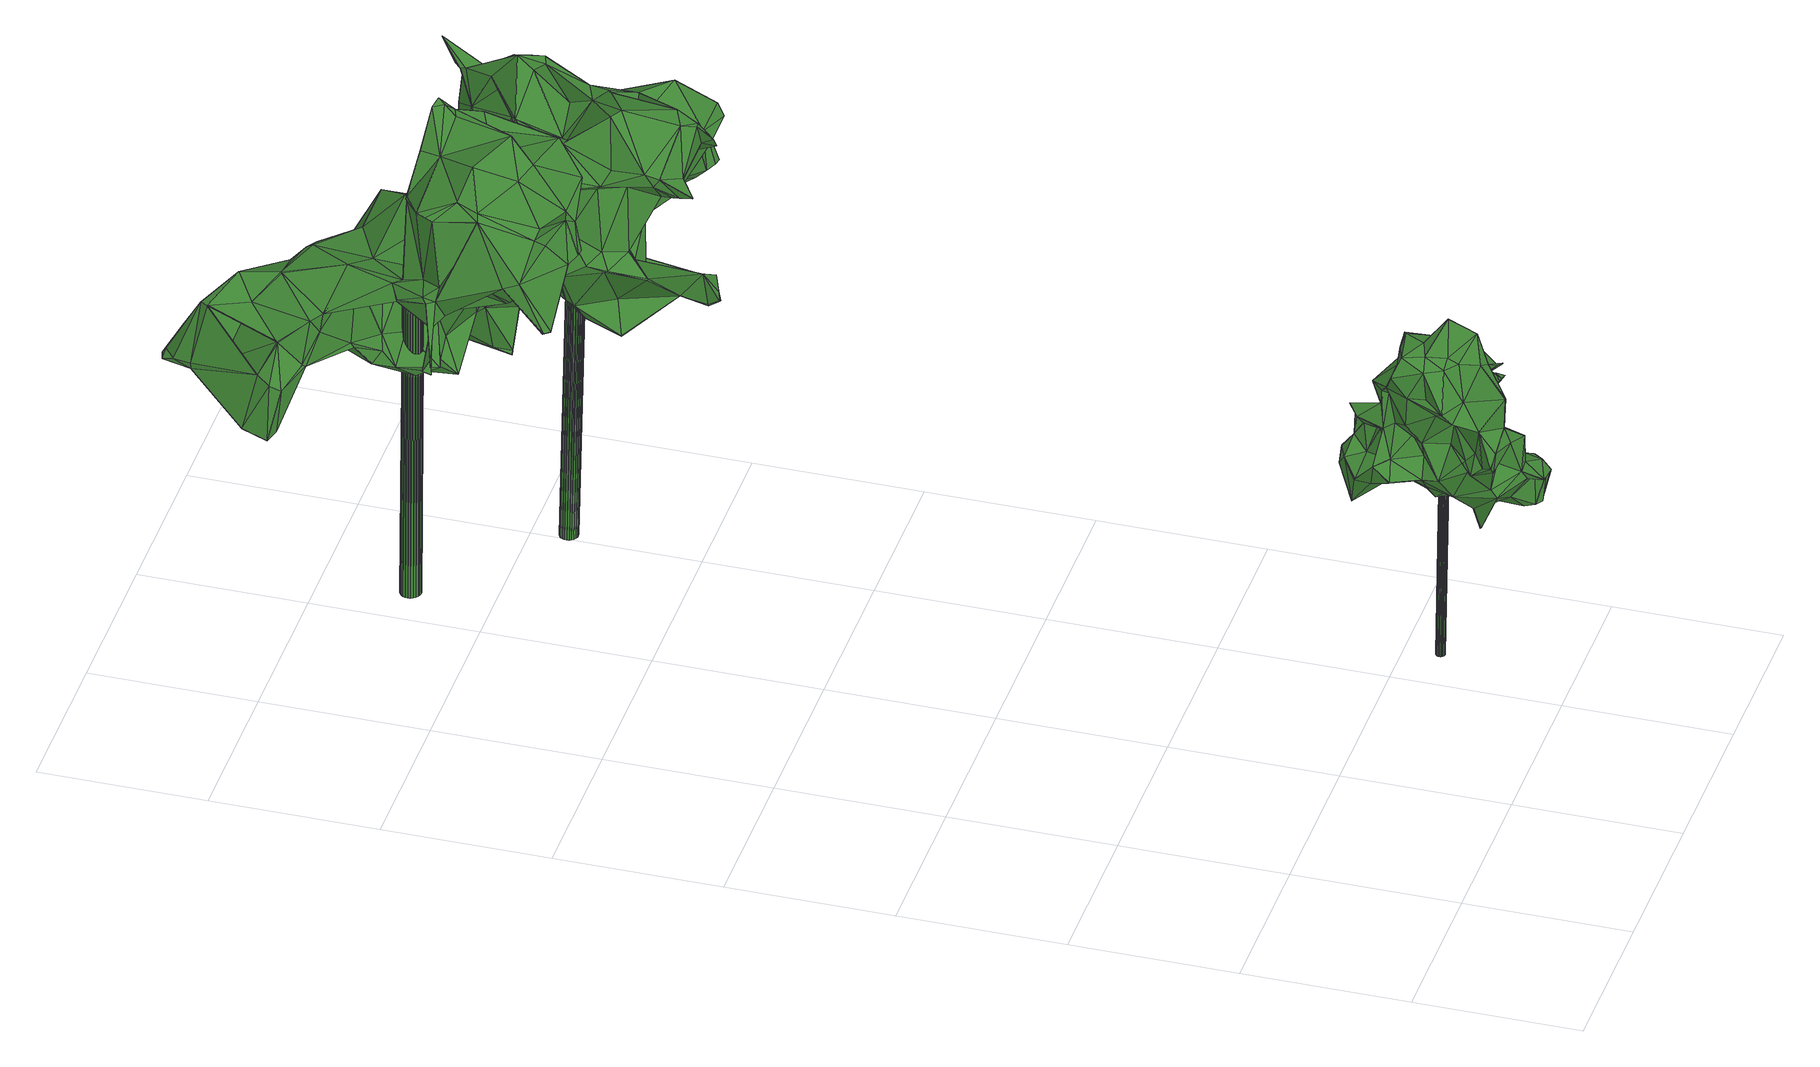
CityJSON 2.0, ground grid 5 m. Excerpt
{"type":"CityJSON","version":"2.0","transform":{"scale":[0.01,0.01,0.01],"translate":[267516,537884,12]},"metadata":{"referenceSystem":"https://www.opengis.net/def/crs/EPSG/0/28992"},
"CityObjects":{
"tree1":{"type":"SolitaryVegetationObject","attributes":{"gtid":311,"crown_width_m":5.41,"crown_median_z":21.06,"crown_r50_m":0.284,"crown_porosity":0.919,"trunk_H_m":7.53,"trunk_DBH_m":0.263,"trunk_radius_m":0.132,"trunk_base_height_m":13.53,"original_gtid":"311"},"geometry":[{"type":"Solid","lod":"3","boundaries":[[[[0,1,2]],[[3,4,5]],[[6,7,3]],[[8,9,10]],[[11,12,13]],[[14,15,16]],[[17,18,19]],[[20,21,22]],[[23,24,25]],[[23,25,26]],[[27,28,29]],[[30,31,32]],[[33,34,35]],[[36,37,38]],[[39,40,41]],[[42,43,44]],[[13,45,46]],[[33,35,47]],[[48,49,50]],[[51,12,11]],[[52,53,54]],[[55,56,57]],[[58,59,60]],[[58,60,61]],[[62,63,64]],[[65,63,62]],[[66,67,68]],[[69,68,61]],[[67,61,68]],[[70,1,49]],[[71,10,9]],[[71,9,72]],[[70,73,1]],[[74,75,76]],[[77,78,79]],[[80,81,82]],[[56,83,57]],[[84,85,86]],[[87,59,58]],[[88,89,90]],[[52,13,53]],[[46,45,21]],[[38,47,91]],[[92,8,10]],[[93,16,52]],[[94,26,25]],[[95,96,97]],[[98,99,100]],[[101,30,102]],[[46,103,11]],[[19,104,27]],[[105,106,107]],[[30,32,87]],[[108,109,110]],[[111,104,19]],[[112,113,4]],[[114,4,113]],[[25,115,94]],[[77,116,92]],[[3,117,6]],[[18,111,19]],[[118,119,120]],[[121,122,123]],[[120,124,125]],[[95,126,127]],[[15,52,16]],[[53,13,12]],[[128,26,129]],[[91,130,131]],[[11,13,46]],[[132,133,36]],[[134,119,118]],[[2,135,19]],[[136,137,138]],[[48,120,125]],[[139,119,140]],[[134,140,119]],[[141,100,4]],[[91,131,38]],[[142,138,143]],[[21,45,144]],[[47,130,91]],[[47,35,130]],[[145,146,147]],[[148,59,32]],[[38,56,105]],[[149,139,64]],[[105,56,106]],[[55,106,56]],[[150,70,124]],[[94,129,26]],[[108,129,94]],[[143,138,151]],[[71,152,10]],[[15,153,13]],[[120,48,118]],[[148,154,155]],[[156,32,31]],[[107,106,136]],[[157,5,90]],[[2,27,158]],[[90,89,159]],[[154,67,160]],[[123,161,162]],[[162,132,123]],[[163,20,164]],[[92,165,77]],[[69,61,151]],[[27,2,19]],[[143,151,60]],[[143,60,142]],[[19,135,17]],[[125,166,48]],[[49,167,168]],[[127,169,95]],[[127,6,169]],[[49,166,125]],[[170,0,171]],[[170,171,142]],[[35,34,172]],[[2,73,135]],[[163,173,174]],[[173,81,174]],[[42,41,43]],[[96,117,97]],[[175,34,28]],[[65,62,146]],[[66,176,51]],[[177,33,178]],[[33,47,178]],[[17,135,73]],[[40,116,179]],[[180,181,182]],[[165,49,168]],[[48,166,49]],[[183,184,149]],[[183,18,184]],[[185,23,186]],[[185,186,187]],[[90,5,188]],[[128,189,186]],[[131,83,38]],[[56,38,83]],[[113,78,190]],[[92,116,8]],[[191,192,193]],[[172,102,58]],[[87,58,102]],[[174,194,108]],[[93,61,67]],[[195,196,76]],[[74,76,196]],[[74,196,195]],[[62,152,197]],[[184,198,199]],[[134,118,10]],[[83,131,68]],[[128,129,200]],[[201,200,129]],[[83,68,69]],[[111,202,203]],[[87,32,59]],[[149,184,139]],[[199,139,184]],[[130,68,131]],[[40,204,88]],[[89,88,204]],[[123,122,205]],[[57,136,55]],[[97,117,206]],[[207,208,209]],[[94,109,108]],[[70,210,17]],[[154,160,211]],[[148,32,212]],[[148,212,213]],[[212,15,213]],[[15,212,153]],[[112,7,206]],[[5,157,117]],[[214,206,117]],[[84,215,174]],[[115,109,94]],[[7,171,97]],[[168,216,165]],[[144,22,21]],[[107,136,121]],[[121,132,107]],[[139,199,119]],[[165,216,77]],[[57,137,136]],[[21,20,193]],[[24,217,218]],[[72,219,152]],[[3,7,112]],[[3,112,4]],[[18,202,111]],[[220,173,164]],[[12,176,53]],[[148,142,60]],[[148,60,59]],[[95,97,221]],[[173,220,197]],[[168,222,216]],[[170,222,168]],[[203,202,223]],[[84,86,215]],[[165,50,49]],[[169,6,96]],[[95,169,96]],[[224,225,72]],[[76,11,103]],[[203,223,226]],[[41,99,43]],[[227,211,228]],[[6,117,96]],[[87,102,30]],[[42,39,41]],[[97,171,221]],[[15,13,52]],[[197,220,32]],[[5,117,3]],[[229,44,43]],[[51,176,12]],[[154,14,67]],[[148,14,154]],[[55,136,106]],[[157,90,159]],[[26,128,186]],[[182,211,217]],[[230,186,189]],[[230,189,98]],[[186,23,26]],[[84,174,81]],[[32,156,197]],[[44,128,201]],[[70,150,198]],[[162,161,231]],[[128,44,189]],[[175,28,232]],[[126,233,127]],[[136,233,121]],[[179,116,77]],[[92,50,165]],[[10,234,134]],[[62,234,10]],[[123,132,121]],[[223,147,156]],[[223,202,235]],[[76,103,236]],[[215,42,201]],[[86,42,215]],[[224,237,225]],[[39,42,86]],[[127,238,6]],[[123,158,161]],[[41,40,88]],[[100,99,88]],[[41,88,99]],[[162,231,178]],[[228,160,239]],[[111,232,104]],[[191,240,192]],[[201,128,200]],[[203,175,232]],[[203,232,111]],[[2,158,123]],[[139,140,64]],[[151,137,69]],[[178,133,162]],[[105,107,36]],[[83,69,137]],[[58,68,130]],[[130,172,58]],[[93,68,58]],[[93,58,61]],[[176,66,68]],[[176,68,93]],[[172,34,175]],[[199,198,150]],[[22,144,220]],[[120,150,124]],[[241,242,158]],[[24,23,185]],[[125,124,70]],[[190,180,207]],[[6,238,7]],[[121,233,122]],[[45,13,153]],[[45,153,144]],[[178,231,177]],[[205,2,123]],[[227,228,239]],[[103,46,21]],[[130,35,172]],[[205,126,95]],[[185,217,24]],[[209,185,187]],[[242,29,231]],[[243,209,187]],[[18,210,184]],[[66,239,67]],[[133,37,36]],[[115,218,191]],[[14,16,67]],[[93,52,54]],[[83,137,57]],[[10,118,50]],[[10,50,92]],[[17,210,18]],[[222,155,190]],[[222,148,155]],[[222,142,148]],[[214,117,157]],[[114,207,209]],[[51,75,66]],[[93,54,176]],[[176,54,53]],[[163,164,173]],[[84,81,80]],[[84,80,85]],[[190,216,222]],[[209,244,114]],[[4,114,244]],[[127,233,238]],[[136,238,233]],[[151,138,137]],[[64,234,62]],[[193,192,195]],[[173,245,82]],[[163,246,20]],[[174,246,163]],[[224,247,86]],[[203,101,175]],[[149,64,235]],[[149,235,183]],[[209,243,244]],[[243,248,244]],[[210,198,184]],[[205,122,126]],[[126,122,233]],[[220,164,22]],[[105,36,38]],[[97,206,7]],[[38,178,47]],[[242,231,161]],[[191,217,211]],[[221,171,205]],[[221,205,95]],[[222,170,142]],[[175,102,172]],[[136,138,171]],[[136,171,238]],[[142,171,138]],[[238,171,7]],[[119,199,150]],[[182,181,211]],[[2,171,0]],[[205,171,2]],[[85,219,249]],[[85,249,86]],[[242,241,29]],[[27,29,241]],[[211,160,228]],[[215,201,194]],[[215,194,174]],[[132,36,107]],[[39,247,40]],[[116,40,247]],[[116,247,8]],[[48,50,118]],[[193,250,21]],[[195,250,193]],[[103,21,250]],[[201,42,44]],[[170,1,0]],[[202,18,183]],[[22,164,20]],[[173,82,81]],[[32,220,212]],[[249,219,237]],[[249,237,86]],[[86,237,224]],[[212,144,153]],[[203,31,101]],[[39,86,247]],[[101,31,30]],[[101,102,175]],[[140,134,234]],[[140,234,64]],[[85,80,219]],[[235,147,223]],[[70,49,125]],[[88,90,188]],[[88,188,100]],[[202,183,235]],[[15,14,213]],[[73,2,1]],[[251,49,1]],[[251,1,170]],[[17,73,70]],[[4,244,141]],[[114,113,207]],[[190,207,113]],[[212,220,144]],[[29,177,231]],[[33,177,34]],[[34,177,28]],[[177,29,28]],[[72,152,71]],[[10,152,62]],[[251,167,49]],[[170,167,251]],[[170,168,167]],[[213,14,148]],[[203,226,31]],[[93,67,16]],[[162,133,132]],[[191,218,217]],[[31,226,223]],[[223,156,31]],[[178,38,37]],[[108,194,129]],[[201,129,194]],[[192,240,252]],[[98,189,229]],[[44,229,189]],[[229,43,99]],[[229,99,98]],[[61,60,151]],[[252,240,227]],[[227,192,252]],[[227,240,211]],[[191,211,240]],[[197,146,62]],[[147,146,156]],[[145,65,146]],[[156,146,197]],[[193,115,191]],[[25,24,218]],[[25,218,115]],[[178,37,133]],[[27,232,28]],[[104,232,27]],[[72,225,237]],[[72,237,219]],[[247,9,8]],[[247,224,9]],[[72,9,224]],[[235,63,147]],[[145,63,65]],[[145,147,63]],[[235,64,63]],[[206,78,112]],[[206,214,78]],[[113,112,78]],[[209,208,185]],[[180,208,207]],[[180,182,208]],[[217,208,182]],[[217,185,208]],[[211,181,154]],[[241,158,27]],[[154,181,155]],[[155,181,190]],[[180,190,181]],[[210,70,198]],[[179,204,40]],[[100,188,4]],[[5,4,188]],[[216,78,77]],[[230,248,186]],[[157,159,89]],[[190,78,216]],[[110,20,246]],[[110,246,174]],[[243,187,248]],[[186,248,187]],[[89,79,157]],[[89,204,79]],[[179,79,204]],[[219,245,152]],[[197,152,245]],[[77,79,179]],[[197,245,173]],[[157,79,78]],[[214,157,78]],[[80,82,219]],[[219,82,245]],[[108,110,174]],[[193,20,110]],[[119,150,120]],[[161,158,242]],[[98,244,230]],[[248,230,244]],[[141,244,100]],[[98,100,244]],[[250,236,103]],[[250,195,236]],[[76,236,195]],[[110,109,193]],[[193,109,115]],[[192,74,195]],[[239,66,75]],[[67,239,160]],[[76,75,11]],[[11,75,51]],[[192,75,74]],[[227,75,192]],[[239,75,227]],[[253,254,255]],[[253,255,256]],[[256,255,257]],[[256,257,258]],[[255,254,259]],[[255,259,257]],[[257,259,260]],[[257,260,258]],[[259,254,261]],[[259,261,260]],[[260,261,262]],[[260,262,258]],[[261,254,263]],[[261,263,262]],[[262,263,264]],[[262,264,258]],[[263,254,265]],[[263,265,264]],[[264,265,266]],[[264,266,258]],[[265,254,267]],[[265,267,266]],[[266,267,268]],[[266,268,258]],[[267,254,269]],[[267,269,268]],[[268,269,270]],[[268,270,258]],[[269,254,271]],[[269,271,270]],[[270,271,272]],[[270,272,258]],[[271,254,273]],[[271,273,272]],[[272,273,274]],[[272,274,258]],[[273,254,275]],[[273,275,274]],[[274,275,276]],[[274,276,258]],[[275,254,277]],[[275,277,276]],[[276,277,278]],[[276,278,258]],[[277,254,279]],[[277,279,278]],[[278,279,280]],[[278,280,258]],[[279,254,281]],[[279,281,280]],[[280,281,282]],[[280,282,258]],[[281,254,283]],[[281,283,282]],[[282,283,284]],[[282,284,258]],[[283,254,285]],[[283,285,284]],[[284,285,286]],[[284,286,258]],[[285,254,287]],[[285,287,286]],[[286,287,288]],[[286,288,258]],[[287,254,289]],[[287,289,288]],[[288,289,290]],[[288,290,258]],[[289,254,291]],[[289,291,290]],[[290,291,292]],[[290,292,258]],[[291,254,293]],[[291,293,292]],[[292,293,294]],[[292,294,258]],[[293,254,295]],[[293,295,294]],[[294,295,296]],[[294,296,258]],[[295,254,297]],[[295,297,296]],[[296,297,298]],[[296,298,258]],[[297,254,299]],[[297,299,298]],[[298,299,300]],[[298,300,258]],[[299,254,301]],[[299,301,300]],[[300,301,302]],[[300,302,258]],[[301,254,253]],[[301,253,302]],[[302,253,256]],[[302,256,258]]]]}]},
"tree2":{"type":"SolitaryVegetationObject","attributes":{"gtid":208,"crown_width_m":9.06,"crown_median_z":24.09,"crown_r50_m":0.379,"crown_porosity":0.881,"trunk_H_m":10.67,"trunk_DBH_m":0.593,"trunk_radius_m":0.296,"trunk_base_height_m":13.42,"original_gtid":"208"},"geometry":[{"type":"Solid","lod":"3","boundaries":[[[[303,304,305]],[[306,307,308]],[[309,310,311]],[[312,313,314]],[[315,314,313]],[[316,317,318]],[[319,320,321]],[[322,323,324]],[[325,323,322]],[[326,327,328]],[[326,328,329]],[[330,331,332]],[[333,334,335]],[[336,337,338]],[[339,303,340]],[[303,339,341]],[[342,343,344]],[[342,344,345]],[[346,347,348]],[[341,349,303]],[[350,351,352]],[[353,354,355]],[[356,357,358]],[[359,351,350]],[[313,338,337]],[[335,334,360]],[[333,345,361]],[[360,362,335]],[[361,360,334]],[[315,363,314]],[[364,365,366]],[[355,354,367]],[[368,369,356]],[[370,371,372]],[[353,373,374]],[[361,334,333]],[[352,375,376]],[[377,378,358]],[[379,380,336]],[[381,382,383]],[[321,320,384]],[[304,385,305]],[[386,387,388]],[[370,372,369]],[[370,369,368]],[[389,390,391]],[[389,387,390]],[[392,393,394]],[[395,366,396]],[[397,308,398]],[[325,322,311]],[[399,400,401]],[[402,403,404]],[[405,406,390]],[[407,408,316]],[[409,368,410]],[[411,380,379]],[[303,349,304]],[[316,412,413]],[[315,414,306]],[[415,316,413]],[[307,390,406]],[[416,314,363]],[[417,418,419]],[[420,421,361]],[[348,347,422]],[[423,424,395]],[[425,426,427]],[[428,374,373]],[[312,338,313]],[[403,402,429]],[[361,421,360]],[[430,329,347]],[[431,347,329]],[[432,433,418]],[[434,435,436]],[[382,357,383]],[[437,438,320]],[[437,320,319]],[[431,439,440]],[[441,372,442]],[[307,391,390]],[[336,338,312]],[[379,336,312]],[[379,312,314]],[[328,431,443]],[[402,444,445]],[[429,402,445]],[[335,446,333]],[[447,394,393]],[[448,304,349]],[[350,352,438]],[[449,424,447]],[[449,447,324]],[[375,320,376]],[[450,395,424]],[[449,450,424]],[[318,412,316]],[[310,451,452]],[[453,400,399]],[[431,411,439]],[[431,328,411]],[[416,454,314]],[[425,455,426]],[[317,380,411]],[[306,456,391]],[[443,431,329]],[[328,443,329]],[[440,457,422]],[[308,429,445]],[[441,369,372]],[[458,328,327]],[[458,327,317]],[[363,315,459]],[[460,461,462]],[[329,430,463]],[[464,332,465]],[[465,332,331]],[[305,381,466]],[[380,313,337]],[[336,380,337]],[[363,459,416]],[[396,423,395]],[[352,376,438]],[[467,468,469]],[[449,323,470]],[[449,324,323]],[[340,303,305]],[[359,396,351]],[[453,424,319]],[[318,471,472]],[[408,412,473]],[[474,475,446]],[[333,446,475]],[[476,305,385]],[[304,448,385]],[[476,385,448]],[[477,381,305]],[[375,384,320]],[[408,407,412]],[[358,357,478]],[[479,420,343]],[[361,345,420]],[[330,332,480]],[[464,480,332]],[[481,482,439]],[[330,397,483]],[[484,311,322]],[[484,393,311]],[[485,394,447]],[[429,405,403]],[[486,354,485]],[[354,392,485]],[[413,407,415]],[[459,464,487]],[[453,488,424]],[[489,490,491]],[[492,493,494]],[[489,425,495]],[[432,417,496]],[[308,406,429]],[[405,429,406]],[[340,305,466]],[[451,310,497]],[[451,497,461]],[[315,313,414]],[[391,307,306]],[[441,383,369]],[[498,435,499]],[[500,435,498]],[[455,435,434]],[[369,383,357]],[[405,498,499]],[[467,501,468]],[[386,498,405]],[[325,502,503]],[[466,493,504]],[[505,457,487]],[[506,504,493]],[[507,473,508]],[[497,509,461]],[[510,511,512]],[[419,513,514]],[[480,397,330]],[[515,516,501]],[[483,514,331]],[[407,413,412]],[[407,316,415]],[[324,484,322]],[[402,404,444]],[[444,404,511]],[[440,422,347]],[[355,471,517]],[[355,517,326]],[[518,384,341]],[[483,519,514]],[[518,321,384]],[[461,469,468]],[[319,423,359]],[[376,320,438]],[[319,424,423]],[[430,496,463]],[[359,423,396]],[[393,484,447]],[[494,383,442]],[[441,442,383]],[[463,373,329]],[[353,326,373]],[[355,326,353]],[[356,358,378]],[[356,378,368]],[[505,487,464]],[[377,325,503]],[[461,468,451]],[[474,409,342]],[[341,384,349]],[[483,331,330]],[[476,477,305]],[[375,352,520]],[[375,349,384]],[[375,521,349]],[[466,494,493]],[[483,397,469]],[[422,505,522]],[[420,523,421]],[[479,523,420]],[[517,317,327]],[[317,517,318]],[[480,308,397]],[[342,524,343]],[[342,525,524]],[[445,398,308]],[[343,524,479]],[[470,323,478]],[[523,524,525]],[[524,523,479]],[[526,527,474]],[[427,426,371]],[[515,490,335]],[[528,490,515]],[[529,365,364]],[[506,367,486]],[[506,493,367]],[[530,340,504]],[[530,504,506]],[[501,452,468]],[[531,354,353]],[[325,311,502]],[[497,310,509]],[[315,306,459]],[[464,459,306]],[[425,489,491]],[[491,499,425]],[[380,387,389]],[[419,460,417]],[[496,417,460]],[[433,532,418]],[[419,532,513]],[[418,532,419]],[[432,346,433]],[[418,417,432]],[[392,394,485]],[[432,347,346]],[[469,398,510]],[[397,398,469]],[[319,321,453]],[[513,331,514]],[[465,331,513]],[[364,366,450]],[[440,439,457]],[[309,311,393]],[[466,381,383]],[[499,455,425]],[[483,469,461]],[[500,498,507]],[[450,449,364]],[[486,485,488]],[[411,458,317]],[[508,473,472]],[[486,367,354]],[[403,405,491]],[[325,377,323]],[[323,377,478]],[[478,377,358]],[[389,391,456]],[[474,446,526]],[[477,476,533]],[[529,477,533]],[[466,383,494]],[[422,457,505]],[[534,436,435]],[[424,485,447]],[[405,390,386]],[[511,404,490]],[[492,494,434]],[[434,436,492]],[[485,424,488]],[[307,406,308]],[[372,371,426]],[[535,478,357]],[[396,366,365]],[[511,490,528]],[[536,519,461]],[[483,461,519]],[[354,531,392]],[[472,473,412]],[[342,475,474]],[[345,475,342]],[[442,434,494]],[[453,518,401]],[[399,401,518]],[[487,482,416]],[[487,457,482]],[[421,523,360]],[[333,475,345]],[[335,490,446]],[[318,517,471]],[[372,434,442]],[[472,412,318]],[[411,328,458]],[[310,537,311]],[[464,306,480]],[[533,351,365]],[[533,365,529]],[[531,374,538]],[[428,538,374]],[[466,504,340]],[[461,509,538]],[[353,374,531]],[[537,502,311]],[[465,505,464]],[[345,344,420]],[[343,420,344]],[[459,487,416]],[[306,389,456]],[[373,326,329]],[[480,306,308]],[[460,462,463]],[[468,452,451]],[[316,408,317]],[[324,447,484]],[[506,488,399]],[[535,357,382]],[[507,435,500]],[[491,490,404]],[[351,533,520]],[[351,520,352]],[[528,467,512]],[[486,488,506]],[[533,476,520]],[[523,362,360]],[[503,362,523]],[[510,444,511]],[[499,435,455]],[[511,528,512]],[[339,518,341]],[[364,449,529]],[[395,450,366]],[[321,518,453]],[[386,390,387]],[[404,403,491]],[[445,510,398]],[[355,472,471]],[[388,387,380]],[[463,496,460]],[[388,408,473]],[[317,408,388]],[[356,369,357]],[[455,372,426]],[[507,508,534]],[[388,473,507]],[[472,367,508]],[[446,490,489]],[[538,509,531]],[[314,454,379]],[[425,427,495]],[[496,347,432]],[[507,498,388]],[[380,317,388]],[[463,462,373]],[[342,409,525]],[[474,371,409]],[[370,409,371]],[[368,409,370]],[[339,340,530]],[[518,530,399]],[[355,367,472]],[[492,367,493]],[[534,367,492]],[[399,530,506]],[[518,339,530]],[[534,508,367]],[[310,309,509]],[[534,435,507]],[[528,501,467]],[[515,501,528]],[[477,382,381]],[[529,382,477]],[[399,488,453]],[[521,448,349]],[[514,519,419]],[[532,433,346]],[[348,532,346]],[[348,422,532]],[[460,519,536]],[[460,536,461]],[[419,519,460]],[[436,534,492]],[[386,388,498]],[[389,414,313]],[[509,309,531]],[[393,392,309]],[[392,531,309]],[[535,470,478]],[[439,411,481]],[[481,411,379]],[[313,380,389]],[[326,517,327]],[[467,510,512]],[[444,510,445]],[[431,440,347]],[[467,469,510]],[[455,434,372]],[[409,410,523]],[[409,523,525]],[[306,414,389]],[[310,452,537]],[[502,537,452]],[[501,516,452]],[[502,452,516]],[[481,454,416]],[[481,379,454]],[[491,405,499]],[[351,396,365]],[[470,535,449]],[[378,410,368]],[[377,410,378]],[[503,410,377]],[[503,523,410]],[[489,526,446]],[[465,539,522]],[[513,539,465]],[[540,362,502]],[[502,362,503]],[[540,335,362]],[[449,535,529]],[[535,382,529]],[[461,538,462]],[[538,428,462]],[[453,401,400]],[[527,427,474]],[[462,428,373]],[[438,437,350]],[[465,522,505]],[[350,437,359]],[[430,347,496]],[[527,495,427]],[[457,439,482]],[[516,515,502]],[[335,540,515]],[[481,416,482]],[[515,540,502]],[[513,532,539]],[[422,539,532]],[[522,539,422]],[[359,437,319]],[[375,520,521]],[[448,520,476]],[[521,520,448]],[[526,495,527]],[[489,495,526]],[[427,371,474]],[[541,542,543]],[[541,543,544]],[[544,543,545]],[[544,545,546]],[[543,542,547]],[[543,547,545]],[[545,547,548]],[[545,548,546]],[[547,542,549]],[[547,549,548]],[[548,549,550]],[[548,550,546]],[[549,542,551]],[[549,551,550]],[[550,551,552]],[[550,552,546]],[[551,542,553]],[[551,553,552]],[[552,553,554]],[[552,554,546]],[[553,542,555]],[[553,555,554]],[[554,555,556]],[[554,556,546]],[[555,542,557]],[[555,557,556]],[[556,557,558]],[[556,558,546]],[[557,542,559]],[[557,559,558]],[[558,559,560]],[[558,560,546]],[[559,542,561]],[[559,561,560]],[[560,561,562]],[[560,562,546]],[[561,542,563]],[[561,563,562]],[[562,563,564]],[[562,564,546]],[[563,542,565]],[[563,565,564]],[[564,565,566]],[[564,566,546]],[[565,542,567]],[[565,567,566]],[[566,567,568]],[[566,568,546]],[[567,542,569]],[[567,569,568]],[[568,569,570]],[[568,570,546]],[[569,542,571]],[[569,571,570]],[[570,571,572]],[[570,572,546]],[[571,542,573]],[[571,573,572]],[[572,573,574]],[[572,574,546]],[[573,542,575]],[[573,575,574]],[[574,575,576]],[[574,576,546]],[[575,542,577]],[[575,577,576]],[[576,577,578]],[[576,578,546]],[[577,542,579]],[[577,579,578]],[[578,579,580]],[[578,580,546]],[[579,542,581]],[[579,581,580]],[[580,581,582]],[[580,582,546]],[[581,542,583]],[[581,583,582]],[[582,583,584]],[[582,584,546]],[[583,542,585]],[[583,585,584]],[[584,585,586]],[[584,586,546]],[[585,542,587]],[[585,587,586]],[[586,587,588]],[[586,588,546]],[[587,542,589]],[[587,589,588]],[[588,589,590]],[[588,590,546]],[[589,542,541]],[[589,541,590]],[[590,541,544]],[[590,544,546]]]]}]},
"tree3":{"type":"SolitaryVegetationObject","attributes":{"gtid":209,"crown_width_m":7.97,"crown_median_z":23.89,"crown_r50_m":0.411,"crown_porosity":0.909,"trunk_H_m":11.62,"trunk_DBH_m":0.546,"trunk_radius_m":0.273,"trunk_base_height_m":12.27,"original_gtid":"209"},"geometry":[{"type":"Solid","lod":"3","boundaries":[[[[591,592,593]],[[594,595,596]],[[597,598,599]],[[600,601,602]],[[603,604,605]],[[606,607,608]],[[609,610,611]],[[612,613,614]],[[615,616,617]],[[615,617,618]],[[619,620,621]],[[622,621,620]],[[623,624,625]],[[626,627,628]],[[629,630,631]],[[632,633,634]],[[635,636,637]],[[635,637,638]],[[639,640,641]],[[642,612,614]],[[643,644,645]],[[646,647,648]],[[649,650,651]],[[621,652,653]],[[645,644,654]],[[655,656,657]],[[642,614,626]],[[658,606,659]],[[641,660,661]],[[642,626,628]],[[662,663,664]],[[662,664,665]],[[666,667,668]],[[612,669,613]],[[639,641,670]],[[671,672,673]],[[646,674,675]],[[642,676,677]],[[626,614,613]],[[678,606,679]],[[658,659,671]],[[658,671,673]],[[680,681,682]],[[630,683,684]],[[683,685,684]],[[686,687,688]],[[628,676,642]],[[689,688,603]],[[633,632,690]],[[691,634,692]],[[613,627,626]],[[693,694,695]],[[693,695,696]],[[648,647,697]],[[695,694,698]],[[699,700,701]],[[702,703,704]],[[621,705,619]],[[706,707,708]],[[709,710,711]],[[712,649,713]],[[714,715,716]],[[612,717,669]],[[718,656,719]],[[623,720,600]],[[721,722,625]],[[723,680,724]],[[725,726,727]],[[611,728,729]],[[730,731,630]],[[681,680,732]],[[681,732,733]],[[715,644,727]],[[734,735,736]],[[737,735,734]],[[718,657,656]],[[680,723,732]],[[640,738,739]],[[595,594,683]],[[595,683,731]],[[699,740,706]],[[662,706,740]],[[701,609,699]],[[734,741,742]],[[743,744,745]],[[745,744,701]],[[721,746,603]],[[747,711,748]],[[690,711,747]],[[603,749,721]],[[697,647,750]],[[751,601,600]],[[646,675,647]],[[752,665,753]],[[754,734,748]],[[677,676,755]],[[752,643,707]],[[724,756,723]],[[602,757,719]],[[639,670,734]],[[748,734,670]],[[758,607,759]],[[612,642,760]],[[600,761,623]],[[639,734,736]],[[731,702,762]],[[763,702,731]],[[731,762,595]],[[740,699,764]],[[765,593,741]],[[766,767,768]],[[769,630,629]],[[770,681,725]],[[771,772,773]],[[736,703,599]],[[699,774,700]],[[609,744,610]],[[775,776,622]],[[777,708,707]],[[777,707,643]],[[687,604,688]],[[773,706,708]],[[761,603,746]],[[778,779,682]],[[622,682,779]],[[751,648,601]],[[629,780,781]],[[782,783,784]],[[608,675,679]],[[607,675,608]],[[785,756,786]],[[625,785,786]],[[613,669,594]],[[613,594,596]],[[638,787,635]],[[776,788,770]],[[600,720,636]],[[591,666,789]],[[701,700,745]],[[790,791,792]],[[766,745,700]],[[766,700,767]],[[736,704,703]],[[793,774,699]],[[690,632,711]],[[794,722,721]],[[649,712,650]],[[711,795,748]],[[625,722,710]],[[796,695,797]],[[711,632,634]],[[792,726,725]],[[742,737,734]],[[798,797,698]],[[680,622,620]],[[679,799,800]],[[679,675,799]],[[630,684,631]],[[701,744,609]],[[648,751,801]],[[591,789,673]],[[591,673,672]],[[676,628,659]],[[664,753,665]],[[778,775,779]],[[667,802,675]],[[682,681,770]],[[724,680,620]],[[625,710,785]],[[723,785,710]],[[803,804,670]],[[736,599,640]],[[805,806,781]],[[807,652,621]],[[602,719,600]],[[648,757,601]],[[808,757,648]],[[697,808,648]],[[809,652,807]],[[752,810,644]],[[601,757,602]],[[811,812,813]],[[659,606,814]],[[659,814,676]],[[755,815,760]],[[640,816,817]],[[773,699,706]],[[809,818,787]],[[809,787,638]],[[695,698,797]],[[711,710,722]],[[739,661,660]],[[658,759,606]],[[673,759,658]],[[787,764,729]],[[813,799,811]],[[773,819,820]],[[773,772,819]],[[654,644,821]],[[808,718,719]],[[808,719,757]],[[715,727,726]],[[777,643,645]],[[645,805,777]],[[647,802,750]],[[675,802,647]],[[822,750,802]],[[796,696,695]],[[596,823,613]],[[648,801,824]],[[781,806,629]],[[806,825,629]],[[606,759,607]],[[640,826,738]],[[743,610,744]],[[827,789,666]],[[648,824,646]],[[828,794,798]],[[798,698,828]],[[662,665,706]],[[685,683,594]],[[712,829,616]],[[712,713,829]],[[645,654,806]],[[815,783,760]],[[805,708,777]],[[633,830,634]],[[797,604,796]],[[819,728,611]],[[819,812,728]],[[769,629,831]],[[730,769,831]],[[730,831,806]],[[730,630,769]],[[774,768,767]],[[827,758,789]],[[772,771,780]],[[780,771,781]],[[810,725,727]],[[692,634,830]],[[606,608,679]],[[811,674,832]],[[726,791,833]],[[726,833,716]],[[636,635,801]],[[636,801,751]],[[605,604,797]],[[784,783,678]],[[804,661,738]],[[804,738,633]],[[688,604,834]],[[603,834,604]],[[609,764,699]],[[806,831,825]],[[682,788,778]],[[770,788,682]],[[723,756,785]],[[621,622,664]],[[709,835,710]],[[773,793,699]],[[836,829,672]],[[836,672,671]],[[792,725,837]],[[776,664,622]],[[618,836,671]],[[824,674,646]],[[732,691,733]],[[623,761,624]],[[683,630,731]],[[654,838,806]],[[730,806,838]],[[822,686,688]],[[807,664,663]],[[807,663,809]],[[656,655,719]],[[593,742,741]],[[778,776,775]],[[788,776,778]],[[603,798,749]],[[635,824,801]],[[600,636,751]],[[661,804,803]],[[791,726,792]],[[662,740,818]],[[655,689,761]],[[593,737,742]],[[610,839,611]],[[712,616,615]],[[784,594,669]],[[594,784,678]],[[612,760,717]],[[735,615,618]],[[712,615,737]],[[735,737,615]],[[610,743,839]],[[737,650,712]],[[667,666,686]],[[645,806,805]],[[752,707,665]],[[814,606,755]],[[814,755,676]],[[618,704,735]],[[640,639,736]],[[715,726,716]],[[719,655,761]],[[657,840,689]],[[681,733,837]],[[733,792,837]],[[739,660,641]],[[640,739,641]],[[635,787,824]],[[740,787,818]],[[832,728,812]],[[675,668,667]],[[811,832,812]],[[829,713,651]],[[595,762,596]],[[618,762,704]],[[702,704,762]],[[618,671,762]],[[596,762,671]],[[679,800,841]],[[594,678,685]],[[621,653,705]],[[619,756,724]],[[700,774,767]],[[611,820,819]],[[611,729,609]],[[609,729,764]],[[655,657,689]],[[651,713,649]],[[652,638,653]],[[705,653,637]],[[638,637,653]],[[773,766,793]],[[825,831,629]],[[747,804,842]],[[670,804,747]],[[677,755,642]],[[760,642,755]],[[730,838,597]],[[839,745,820]],[[839,820,611]],[[787,674,824]],[[671,823,596]],[[659,628,823]],[[627,823,628]],[[816,833,791]],[[818,843,662]],[[715,714,644]],[[844,765,693]],[[696,844,693]],[[817,816,826]],[[678,679,841]],[[616,829,836]],[[670,641,803]],[[661,803,641]],[[689,840,688]],[[822,688,840]],[[640,817,826]],[[622,680,682]],[[748,795,754]],[[723,845,846]],[[710,845,723]],[[663,843,818]],[[663,662,843]],[[818,809,663]],[[719,761,600]],[[800,685,841]],[[755,606,815]],[[651,592,829]],[[828,698,694]],[[694,754,828]],[[747,748,670]],[[678,841,685]],[[665,707,706]],[[736,735,704]],[[690,842,633]],[[747,842,690]],[[787,740,764]],[[750,840,697]],[[657,718,840]],[[697,840,808]],[[822,840,750]],[[633,738,826]],[[791,633,826]],[[808,840,718]],[[770,753,664]],[[693,765,741]],[[693,741,694]],[[770,664,776]],[[819,780,812]],[[603,688,834]],[[636,720,637]],[[709,691,732]],[[763,730,702]],[[702,730,597]],[[763,731,730]],[[711,691,709]],[[634,691,711]],[[838,654,598]],[[598,654,821]],[[838,598,597]],[[725,753,770]],[[684,799,813]],[[739,738,661]],[[686,847,687]],[[810,753,725]],[[752,753,810]],[[716,833,599]],[[599,833,816]],[[623,786,720]],[[619,705,756]],[[705,786,756]],[[786,623,625]],[[674,848,675]],[[809,638,652]],[[822,667,686]],[[802,667,822]],[[732,835,709]],[[723,846,835]],[[723,835,732]],[[754,741,734]],[[694,741,754]],[[810,727,644]],[[752,644,643]],[[821,644,714]],[[733,691,790]],[[792,733,790]],[[710,835,845]],[[666,847,686]],[[591,847,666]],[[813,812,780]],[[791,830,633]],[[754,795,828]],[[794,828,722]],[[711,828,795]],[[722,828,711]],[[842,804,633]],[[745,839,743]],[[773,820,766]],[[766,820,745]],[[627,613,823]],[[787,729,674]],[[675,848,799]],[[800,799,684]],[[684,685,800]],[[598,849,599]],[[821,849,598]],[[714,849,821]],[[716,599,849]],[[716,849,714]],[[674,729,728]],[[832,674,728]],[[794,721,798]],[[650,593,592]],[[721,749,798]],[[761,850,624]],[[746,850,761]],[[721,850,746]],[[721,625,850]],[[624,850,625]],[[605,797,798]],[[798,603,605]],[[786,705,637]],[[786,637,720]],[[781,851,805]],[[781,771,851]],[[805,851,708]],[[773,708,851]],[[773,851,771]],[[780,819,772]],[[793,768,774]],[[793,766,768]],[[591,765,847]],[[591,593,765]],[[599,703,597]],[[702,597,703]],[[799,848,811]],[[668,675,758]],[[674,811,848]],[[607,758,675]],[[678,783,815]],[[678,815,606]],[[760,783,717]],[[775,622,779]],[[784,669,782]],[[669,717,782]],[[717,783,782]],[[620,619,724]],[[664,807,621]],[[681,837,725]],[[599,816,640]],[[687,844,604]],[[593,650,737]],[[796,604,696]],[[696,604,844]],[[846,845,835]],[[836,618,617]],[[659,823,671]],[[836,617,616]],[[668,758,827]],[[673,789,759]],[[758,759,789]],[[666,668,827]],[[816,791,826]],[[844,687,847]],[[844,847,765]],[[790,852,791]],[[830,791,852]],[[692,830,852]],[[691,852,790]],[[692,852,691]],[[629,631,780]],[[603,761,853]],[[603,853,689]],[[689,853,761]],[[813,780,631]],[[813,631,684]],[[672,829,592]],[[591,672,592]],[[650,592,651]],[[854,855,856]],[[854,856,857]],[[857,856,858]],[[857,858,859]],[[856,855,860]],[[856,860,858]],[[858,860,861]],[[858,861,859]],[[860,855,862]],[[860,862,861]],[[861,862,863]],[[861,863,859]],[[862,855,864]],[[862,864,863]],[[863,864,865]],[[863,865,859]],[[864,855,866]],[[864,866,865]],[[865,866,867]],[[865,867,859]],[[866,855,868]],[[866,868,867]],[[867,868,869]],[[867,869,859]],[[868,855,870]],[[868,870,869]],[[869,870,871]],[[869,871,859]],[[870,855,872]],[[870,872,871]],[[871,872,873]],[[871,873,859]],[[872,855,874]],[[872,874,873]],[[873,874,875]],[[873,875,859]],[[874,855,876]],[[874,876,875]],[[875,876,877]],[[875,877,859]],[[876,855,878]],[[876,878,877]],[[877,878,879]],[[877,879,859]],[[878,855,880]],[[878,880,879]],[[879,880,881]],[[879,881,859]],[[880,855,882]],[[880,882,881]],[[881,882,883]],[[881,883,859]],[[882,855,884]],[[882,884,883]],[[883,884,885]],[[883,885,859]],[[884,855,886]],[[884,886,885]],[[885,886,887]],[[885,887,859]],[[886,855,888]],[[886,888,887]],[[887,888,889]],[[887,889,859]],[[888,855,890]],[[888,890,889]],[[889,890,891]],[[889,891,859]],[[890,855,892]],[[890,892,891]],[[891,892,893]],[[891,893,859]],[[892,855,894]],[[892,894,893]],[[893,894,895]],[[893,895,859]],[[894,855,896]],[[894,896,895]],[[895,896,897]],[[895,897,859]],[[896,855,898]],[[896,898,897]],[[897,898,899]],[[897,899,859]],[[898,855,900]],[[898,900,899]],[[899,900,901]],[[899,901,859]],[[900,855,902]],[[900,902,901]],[[901,902,903]],[[901,903,859]],[[902,855,854]],[[902,854,903]],[[903,854,857]],[[903,857,859]]]]}]}
},
"vertices":[
[1082,272,831],[1084,200,770],[1159,254,820],[1040,263,1097],[1001,318,1197],[1021,222,1123],[1128,227,1033],[1108,268,1024],[897,77,1002],[874,111,988],[889,84,886],[864,593,851],[899,618,805],[817,557,740],[888,497,841],[856,500,822],[927,516,802],[1128,136,730],[1093,193,655],[1186,200,718],[814,445,906],[752,478,916],[764,433,863],[834,432,1216],[854,507,1137],[818,457,1148],[768,430,1217],[1206,243,723],[1182,342,685],[1181,342,687],[968,382,715],[952,352,704],[872,356,792],[1188,491,691],[1155,454,646],[1137,520,686],[1239,475,906],[1228,499,827],[1229,501,826],[854,121,1148],[856,120,1148],[894,204,1220],[838,239,1124],[857,257,1238],[822,291,1233],[776,490,841],[787,541,836],[1174,540,750],[1014,61,849],[1018,117,856],[948,91,879],[910,613,857],[868,544,733],[893,577,723],[894,575,723],[1229,459,960],[1217,480,934],[1136,446,955],[968,425,738],[926,355,804],[995,335,804],[1044,453,805],[822,136,829],[877,186,755],[931,128,762],[835,186,709],[964,554,888],[955,534,891],[1053,509,814],[1065,480,818],[1076,139,763],[863,148,920],[771,132,950],[1103,173,760],[908,549,946],[913,578,902],[891,535,864],[925,177,1001],[958,270,1074],[957,233,1119],[814,227,943],[852,280,965],[811,234,935],[1108,533,858],[842,266,1047],[816,198,973],[784,179,1071],[967,424,736],[938,196,1196],[994,185,1156],[1011,175,1156],[1137,563,806],[899,78,1002],[928,518,802],[817,455,1146],[1137,220,997],[1126,227,1031],[1107,266,1023],[909,304,1349],[924,223,1304],[975,263,1255],[1068,367,713],[1059,408,704],[789,541,838],[1201,229,716],[1240,477,907],[1230,458,959],[1234,441,939],[782,392,1054],[856,460,1102],[849,440,1008],[1112,222,663],[1033,277,1086],[962,301,1125],[970,337,1181],[850,480,1110],[872,129,1039],[1039,262,1095],[917,26,851],[999,44,813],[1011,33,820],[1216,345,934],[1174,255,944],[1206,300,878],[1001,45,813],[1047,90,838],[1181,232,966],[1175,215,994],[794,342,1234],[786,388,1144],[1088,557,752],[1120,568,840],[1195,386,911],[1171,452,873],[916,27,849],[1146,164,740],[1188,350,947],[1129,423,922],[1130,403,906],[992,73,706],[983,72,815],[984,322,1237],[1029,352,894],[1064,405,828],[763,434,861],[834,188,708],[862,216,751],[863,217,750],[904,382,873],[977,102,705],[1013,60,707],[1061,422,828],[819,154,856],[795,462,833],[905,466,927],[910,364,970],[924,273,778],[1014,210,1118],[1159,256,818],[1009,174,1154],[904,508,946],[1156,306,843],[1158,401,884],[860,360,906],[813,352,855],[949,136,906],[1036,91,846],[961,179,819],[955,230,858],[1145,217,1004],[1036,267,845],[1122,287,943],[1069,438,711],[800,301,869],[793,347,996],[1105,364,642],[928,561,816],[1167,447,709],[1209,491,813],[887,184,1084],[878,414,1058],[889,445,1028],[858,459,1102],[987,148,703],[1057,99,684],[859,434,1225],[793,405,1274],[880,434,1249],[995,187,1158],[830,349,1264],[940,337,1016],[904,498,1028],[886,562,981],[841,472,988],[770,299,1113],[876,490,962],[902,509,944],[811,261,816],[1057,98,686],[1012,59,706],[806,339,1136],[739,273,1138],[1032,200,711],[1077,306,726],[956,200,1159],[1173,254,943],[1033,275,1085],[894,349,1113],[884,391,1179],[927,384,1206],[1107,126,720],[906,497,1028],[823,401,851],[856,462,874],[1012,256,1097],[770,251,1092],[932,238,968],[855,506,1136],[854,507,1135],[764,195,933],[813,352,853],[1124,264,978],[941,292,904],[971,223,733],[768,124,1018],[742,129,982],[1016,309,784],[911,573,1009],[912,559,1001],[862,291,1249],[874,365,1279],[1129,404,774],[1165,264,715],[1166,264,964],[903,71,854],[968,178,714],[855,464,876],[743,131,982],[1147,289,973],[910,549,947],[889,583,1021],[1165,265,717],[1109,289,742],[914,432,1276],[965,350,1244],[793,213,922],[856,391,972],[870,129,1038],[907,425,1277],[773,165,956],[814,447,905],[1050,202,758],[890,585,1020],[988,345,153],[975,345,153],[988,349,153],[974,329,906],[974,333,906],[961,329,906],[986,352,153],[972,336,906],[984,354,153],[970,339,906],[981,357,153],[968,340,906],[978,358,153],[964,342,906],[975,358,153],[961,342,906],[971,358,153],[958,342,906],[968,356,153],[954,340,906],[966,354,153],[952,338,906],[963,351,153],[950,335,906],[962,348,153],[948,332,906],[962,345,153],[948,329,906],[962,341,153],[949,325,906],[964,338,153],[950,322,906],[966,336,153],[952,319,906],[969,333,153],[955,317,906],[972,332,153],[958,316,906],[975,332,153],[961,316,906],[979,332,153],[965,316,906],[982,334,153],[968,318,906],[985,336,153],[971,320,906],[987,339,153],[973,323,906],[988,342,153],[974,326,906],
[43,3487,892],[91,3526,893],[105,3478,883],[633,2824,1446],[562,2841,1265],[590,2815,1241],[619,3377,1256],[719,3352,1321],[654,3418,1202],[299,2736,1239],[375,2826,1337],[369,2706,1428],[443,2689,1429],[70,3021,1238],[241,3055,1318],[222,3078,1319],[201,3726,1212],[148,3790,1043],[135,3738,1047],[614,3502,1123],[548,3567,1004],[529,3583,1148],[636,3493,1031],[345,3121,1311],[307,3063,1321],[290,3078,1553],[309,3131,1561],[703,2824,1460],[758,2846,1565],[725,2790,1480],[886,3133,817],[888,3136,818],[859,3180,973],[285,2754,1237],[288,2756,1234],[301,2737,1236],[67,3488,1062],[76,3456,1045],[54,3564,912],[684,3216,751],[742,3342,729],[768,3302,729],[860,3216,668],[617,3138,1721],[504,3117,1625],[623,3107,1683],[57,3564,909],[185,3833,1031],[252,3797,1051],[174,3829,1028],[358,3184,1289],[380,3351,1294],[327,3205,1295],[442,3314,998],[396,3442,1034],[539,3459,1000],[254,3789,1093],[841,3251,825],[862,3217,670],[772,3245,980],[406,2687,1438],[333,3650,1090],[269,3738,1076],[303,3710,1099],[227,3377,1223],[521,3240,945],[373,3278,973],[451,3173,902],[470,3143,908],[394,3215,959],[426,3193,1514],[449,3171,1273],[136,3736,1027],[157,3822,1029],[624,3483,1018],[613,3345,1030],[294,2827,1384],[283,2872,1370],[239,3458,1012],[312,3458,1041],[358,3325,1030],[134,3735,1029],[143,3515,905],[437,3039,1236],[375,3036,1294],[284,3040,1244],[468,2953,1480],[437,3015,1280],[528,3010,1337],[473,3478,1273],[524,3481,1249],[472,3498,1262],[300,3718,1127],[262,3789,1067],[670,2851,1424],[668,2988,1288],[145,3488,1160],[249,3599,1192],[167,3649,1053],[698,2888,1121],[650,2957,1060],[748,2944,1095],[514,2973,1180],[561,2841,1261],[58,3016,1199],[213,3056,1247],[598,3179,838],[691,3289,989],[311,2954,1561],[213,3060,1246],[49,3038,1213],[439,2825,1484],[56,3013,1201],[401,2723,1552],[600,3169,1719],[624,3158,1734],[649,3120,1686],[788,3311,743],[821,3281,792],[589,2936,1672],[276,3744,1139],[315,3649,1255],[567,3144,1046],[484,3112,919],[488,3114,919],[473,3145,1485],[633,2847,1186],[419,3189,1531],[339,3020,1598],[597,3168,1721],[623,3156,1737],[404,3258,1058],[509,3230,1184],[488,3278,1234],[186,3822,1045],[155,3824,1031],[325,2958,1582],[427,3001,1662],[371,3276,975],[388,3252,1012],[294,3100,1560],[741,2899,1122],[633,2838,1200],[798,3097,902],[500,3551,1191],[109,3542,908],[465,3610,1145],[322,3681,1104],[688,3256,1337],[757,3237,1252],[185,3703,1216],[362,2770,1483],[486,3212,1021],[643,2973,1484],[520,2896,1572],[372,2955,1517],[462,2712,1508],[548,3174,1606],[654,3201,1402],[511,3148,1488],[425,3195,1517],[662,2750,1518],[758,2845,1569],[184,3415,1065],[785,3046,1272],[789,3181,1275],[728,3014,1305],[539,3567,999],[270,3174,1281],[269,3176,1277],[235,3069,1239],[628,3101,800],[769,3168,777],[189,3524,927],[234,3504,958],[533,3515,984],[744,3344,731],[683,2791,1462],[371,2806,1486],[406,2800,1505],[670,2989,1452],[546,3551,1163],[334,3531,1264],[333,3529,1262],[474,2742,1530],[245,3590,1209],[684,3065,1052],[738,3036,1054],[649,2966,1054],[364,3321,1273],[227,3388,1159],[351,3333,1049],[653,3183,1011],[517,3180,1623],[667,3265,1359],[450,3086,1226],[562,3124,1159],[449,3170,1269],[797,3177,1262],[738,3321,1093],[733,3308,1018],[172,3422,1077],[581,2869,1592],[192,3405,1215],[333,3172,1264],[282,3180,1271],[663,3266,1358],[747,2979,1205],[797,2974,1102],[791,3026,1210],[752,3062,1622],[759,3065,1607],[707,3115,1109],[769,3215,1246],[249,3094,1319],[88,3529,1078],[670,3089,1541],[183,3701,1027],[150,3677,1043],[639,2947,1592],[759,3287,853],[741,3343,732],[717,3268,785],[700,3158,871],[642,3157,833],[790,3030,1208],[316,3632,1077],[143,3485,1160],[462,3300,1268],[649,3117,1689],[215,3689,1028],[315,3202,1261],[424,3463,1052],[628,3083,1544],[698,3372,1219],[583,3152,1345],[712,3040,1591],[769,3241,981],[505,3195,142],[475,3195,142],[504,3203,142],[517,3191,1209],[516,3199,1209],[488,3192,1209],[501,3210,142],[513,3206,1209],[496,3216,142],[509,3212,1209],[490,3221,142],[502,3217,1209],[483,3224,142],[495,3220,1209],[475,3225,142],[488,3221,1209],[467,3224,142],[480,3220,1210],[460,3221,142],[473,3217,1210],[454,3216,142],[467,3213,1210],[449,3210,142],[462,3206,1210],[446,3203,142],[459,3199,1210],[445,3195,142],[458,3192,1210],[446,3188,142],[459,3184,1210],[449,3180,142],[462,3177,1210],[454,3174,142],[467,3171,1209],[460,3169,142],[473,3166,1209],[467,3166,142],[480,3163,1209],[475,3165,142],[487,3162,1209],[483,3166,142],[495,3163,1209],[490,3169,142],[502,3166,1209],[496,3174,142],[508,3171,1209],[501,3180,142],[513,3177,1209],[504,3187,142],[516,3184,1209],
[1122,3152,1137],[1205,3263,1161],[1131,3151,1242],[894,3101,848],[884,3121,972],[897,3174,962],[786,3023,1212],[774,2982,1223],[861,3077,1387],[1379,2612,1272],[1377,2570,1117],[1414,2571,1107],[1207,2706,1218],[1142,2893,1201],[1063,2771,1188],[1111,3051,805],[1103,3016,845],[1104,3015,842],[1002,2509,1009],[1002,2508,1005],[981,2616,962],[957,3168,684],[911,3202,756],[960,3211,689],[1128,3153,1241],[1202,3265,1161],[1119,3155,1138],[1048,3154,1135],[1056,2484,1435],[952,2501,1544],[1039,2514,1428],[862,2515,1426],[1317,2547,1371],[1330,2723,1387],[1231,2647,1487],[976,3228,701],[975,3263,796],[1082,3286,820],[798,2838,992],[906,2986,1005],[819,2838,982],[968,2948,1687],[929,3018,1704],[944,2939,1678],[1079,2601,1211],[1264,2591,1275],[1137,2518,1357],[1076,2598,1211],[1039,3220,1428],[980,3164,1465],[988,3193,1576],[1115,3217,633],[649,2735,1226],[743,2816,1263],[619,2798,1198],[1224,2789,1046],[1269,2805,1050],[1312,2610,1108],[1230,3288,1191],[1218,3277,1181],[1233,3288,1189],[1081,2601,1354],[1103,2540,1358],[675,2853,1167],[1448,2808,1228],[1452,2808,1227],[1450,2810,1226],[1041,3203,901],[1084,3283,822],[962,3207,1619],[980,3250,1688],[800,2655,1192],[869,2710,1367],[853,2576,1359],[797,2654,1193],[1112,3025,1142],[1160,2915,1090],[979,2995,1037],[933,3090,691],[1075,3143,1540],[1032,3250,995],[1122,3157,1052],[1147,3124,1004],[1130,2772,1082],[1116,2898,974],[1138,3206,639],[1136,3205,636],[1002,3031,793],[1030,2962,828],[914,2538,1565],[774,2602,1480],[780,2559,1468],[899,3023,958],[977,2873,917],[988,2972,867],[1265,2943,1144],[1216,2946,1212],[1264,2882,1189],[1376,2789,1171],[997,2993,1663],[974,2811,1558],[987,2881,1530],[1032,3111,1323],[1103,2995,1414],[976,2954,1363],[972,2986,1205],[1343,2767,1117],[1094,2839,1427],[935,2478,1058],[894,2421,1037],[1008,2461,1010],[929,3128,1187],[936,3062,1337],[956,3176,1223],[1112,2491,1374],[765,2590,1134],[703,2689,1182],[762,2590,1131],[1006,2771,1579],[1109,2716,1513],[1037,2838,1564],[1215,3280,1182],[1230,3291,1189],[789,2872,1361],[732,2869,1394],[852,2968,1458],[944,3036,667],[1420,2786,1187],[1406,2654,1218],[1311,2526,1334],[1232,2696,1355],[1151,2826,1464],[979,2566,1573],[955,2500,1554],[757,2726,1427],[703,2872,1470],[701,2846,1428],[992,2692,964],[981,2678,1050],[848,2998,1154],[880,3073,1003],[870,2696,1618],[834,2718,1616],[1118,3189,1408],[1000,3177,1256],[967,3198,1293],[1153,3172,1353],[933,3169,1627],[933,3184,1625],[896,2664,1097],[1134,3139,1350],[1156,3170,1355],[980,2480,993],[1008,2463,1007],[958,2452,985],[1299,2701,1353],[1009,3016,1643],[1102,3054,1546],[1201,2676,1310],[1322,2881,1062],[1327,2582,1127],[735,2715,1221],[816,2664,1399],[1106,2995,1416],[1101,3171,686],[1079,2511,1439],[1414,2574,1105],[1004,3070,958],[1047,3118,933],[1033,3153,698],[1318,2692,1335],[1000,3179,1035],[913,3019,1110],[955,2651,1031],[1102,3126,1212],[854,2439,1011],[845,2401,1042],[843,2403,1041],[899,2945,1102],[777,2577,1441],[755,2664,931],[757,2664,928],[903,2535,994],[845,2405,1043],[833,2479,1384],[835,2536,1373],[701,2691,1180],[829,2478,1385],[832,2478,1386],[798,2777,939],[784,2809,986],[942,3035,670],[952,3037,677],[949,3037,679],[1113,2680,1469],[1151,2541,1389],[1051,2680,1141],[822,2514,1386],[1144,3122,1005],[854,2850,1495],[826,2993,1559],[777,2841,1537],[855,2440,1015],[1153,2831,1452],[1063,2967,1450],[1016,2870,1249],[1030,2838,1264],[1070,2759,1367],[1008,2890,886],[999,2942,862],[1187,2639,1175],[1304,2902,1068],[981,3195,1619],[962,3122,1625],[739,2711,1152],[712,2837,1149],[1032,2627,1405],[1369,2737,1139],[1027,2725,1288],[785,2743,1398],[1012,2821,912],[966,2787,944],[979,2822,921],[1102,3172,690],[1043,3107,736],[897,3024,1512],[968,3074,1558],[954,2775,1223],[928,2668,943],[905,2534,992],[776,2979,1223],[1296,2913,1101],[996,3241,901],[1151,2688,1133],[772,2779,1152],[937,3096,1609],[1102,3127,1025],[1127,2851,1437],[1205,3265,1158],[930,2969,1662],[884,2855,1167],[1039,2784,1109],[842,3003,1506],[1193,2863,1160],[1004,2770,1575],[1099,3164,1056],[783,2701,1471],[775,2981,1220],[953,2549,992],[1378,2789,1167],[1011,2977,840],[982,3042,1665],[851,2831,1282],[1083,3030,1157],[1074,2712,1454],[948,2587,1490],[1112,3026,1146],[1033,2851,917],[883,2954,1268],[1327,2724,1385],[838,2698,995],[878,2872,1484],[1324,2674,1158],[1052,2896,27],[1025,2895,27],[1051,2903,28],[1035,2864,1189],[1034,2871,1190],[1008,2864,1189],[1048,2909,28],[1031,2878,1190],[1044,2915,28],[1026,2884,1190],[1038,2919,28],[1021,2888,1190],[1031,2922,28],[1014,2890,1190],[1024,2922,28],[1007,2891,1190],[1017,2921,27],[1000,2890,1189],[1011,2918,27],[993,2887,1189],[1005,2914,27],[988,2883,1189],[1001,2908,27],[984,2877,1189],[998,2901,27],[981,2870,1189],[998,2894,26],[980,2863,1188],[999,2887,26],[982,2856,1188],[1002,2881,26],[984,2849,1188],[1006,2875,26],[989,2844,1188],[1012,2871,26],[995,2840,1188],[1019,2868,26],[1001,2837,1188],[1026,2868,26],[1008,2836,1188],[1033,2869,26],[1015,2838,1188],[1039,2872,26],[1022,2840,1188],[1045,2876,27],[1028,2845,1189],[1049,2882,27],[1032,2851,1189],[1052,2889,27],[1034,2857,1189]
]}
